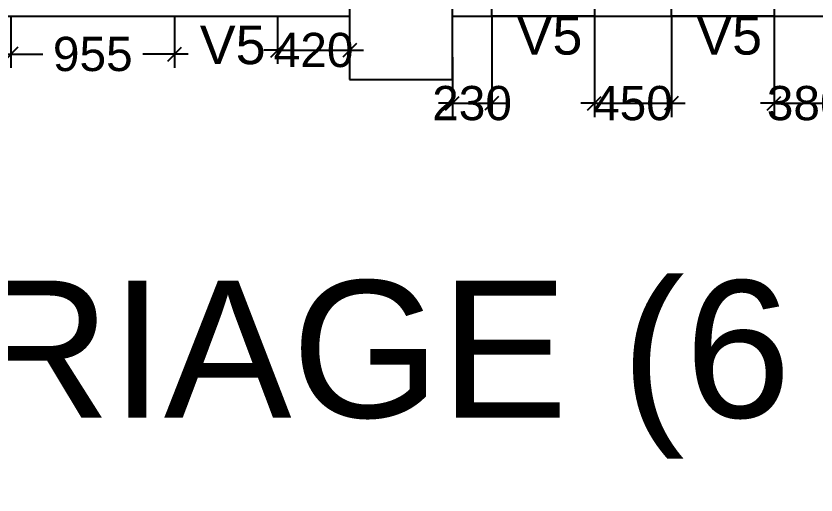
# Model space of a CAD drawing. Extents: x 6345096 to 6738923, y -6490958 to -6305885.
# Drawn here: x 6642850 to 6647524, y -6375273 to -6372475 of the extents above; entities that cross this region are included whole.
import ezdxf
from ezdxf.enums import TextEntityAlignment as Align

# ---------------------------------------------------------------- set-up
doc = ezdxf.new("R2010")
doc.units = 0
doc.header["$LTSCALE"] = 600
doc.header["$MEASUREMENT"] = 0
doc.header["$PDMODE"] = 35
doc.linetypes.add('HIDDEN', pattern=[0.375, 0.25, -0.125])
doc.layers.get('0').update_dxf_attribs({"linetype": 'CONTINUOUS'})
doc.layers.get('Defpoints').update_dxf_attribs({"linetype": 'CONTINUOUS'})
for name, color, linetype in [('DIM-TEXT', 8, 'CONTINUOUS'), ('HS', 251, 'CONTINUOUS'), ('joinery', 7, 'CONTINUOUS'), ('LA-column', 3, 'CONTINUOUS'), ('Walls', 7, 'CONTINUOUS'), ('WIN', 151, 'CONTINUOUS'), ('Working Dim', 5, 'CONTINUOUS')]:
    doc.layers.add(name, color=color, linetype=linetype)
doc.styles.add('ari', font='arial.ttf')
doc.styles.add('RT', font='romant.shx')
doc.dimstyles.new('int. dim', dxfattribs={"dimtxt": 200, "dimasz": 80, "dimexe": 80, "dimexo": 0, "dimgap": 70, "dimtad": 0, "dimdec": 0, "dimzin": 12, "dimdsep": 46, "dimtxsty": 'ari', "dimblk": 'OBLIQUE', "dimcen": 2, "dimdle": 80, "dimclrd": 256, "dimclre": 256, "dimclrt": 6, "dimadec": 0, "dimazin": 0, "dimtfac": 1, "dimtdec": 0, "dimtix": 1, "dimtmove": 2, "dimatfit": 3, "dimfxl": 1, "dimtolj": 1, "dimtzin": 0, "dimlwd": -1, "dimlwe": -1, "dimarcsym": 0})
doc.dimstyles.new('TEXT', dxfattribs={"dimscale": 0, "dimtxt": 600, "dimasz": 300, "dimexe": 300, "dimexo": 30, "dimgap": 50, "dimtad": 0, "dimdec": 0, "dimzin": 0, "dimdsep": 46, "dimtxsty": 'RT', "dimblk": 'OBLIQUE', "dimcen": 0.09, "dimdle": 300, "dimclrd": 256, "dimclre": 256, "dimclrt": 170, "dimadec": 0, "dimazin": 0, "dimtfac": 1, "dimtdec": 0, "dimtofl": 0, "dimtmove": 2, "dimatfit": 3, "dimfxl": 1, "dimfrac": 2, "dimtolj": 1, "dimtzin": 0, "dimlwd": -1, "dimlwe": -1, "dimarcsym": 0})

# ---------------------------------------------------------------- blocks, each defined once
blk = doc.blocks.new('_Oblique')
at = {"color": 0, "linetype": 'ByBlock', "lineweight": -2}
blk.add_line((-0.5, -0.5), (0.5, 0.5), dxfattribs=at)
blk = doc.blocks.new('*D646')
at = {"layer": 'Defpoints', "color": 0, "transparency": 16777216}
for p in [(6644378.2, -6372475.2, -2.5), (6644799.3, -6372475.7, 3.9), (6644799.3, -6372674.8)]:
    blk.add_point(p, dxfattribs=at)
at = {"layer": 'Working Dim', "transparency": 16777216}
for p, q in [((6644378.2, -6372475.2), (6644378.2, -6372754.8)), ((6644799.3, -6372475.7), (6644799.3, -6372754.8)), ((6644378.2, -6372674.8), (6644298.2, -6372674.8)), ((6644378.2, -6372674.8), (6644799.3, -6372674.8)), ((6644799.3, -6372674.8), (6644879.3, -6372674.8))]:
    blk.add_line(p, q, dxfattribs=at)
at = {"layer": 'Working Dim', "transparency": 16777216, "xscale": 80, "yscale": 80, "zscale": 80}
blk.add_blockref('_Oblique', (6644378.2, -6372674.8), dxfattribs=at)
at = {"layer": 'Working Dim', "transparency": 16777216, "xscale": 80, "yscale": 80, "zscale": 80, "rotation": 180}
blk.add_blockref('_Oblique', (6644799.3, -6372674.8), dxfattribs=at)
at = {"layer": 'Working Dim', "color": 6, "transparency": 16777216, "insert": (6644588.7, -6372674.8), "char_height": 200, "attachment_point": 5, "style": 'ari'}
blk.add_mtext('\\A1;420', dxfattribs=at)
blk = doc.blocks.new('*D1282')
at = {"layer": 'Defpoints', "color": 0, "linetype": 'Continuous', "transparency": 16777216}
for p in [(6610879.4, -6372845.6, 13.3), (6651519.1, -6372996, 13.8), (6651519.1, -6374540.9)]:
    blk.add_point(p, dxfattribs=at)
at = {"layer": 'DIM-TEXT', "transparency": 16777216}
for p, q in [((6610879.4, -6372845.6), (6610879.4, -6374840.9)), ((6651519.1, -6372996), (6651519.1, -6374840.9)), ((6610579.4, -6374540.9), (6611790.4, -6374540.9)), ((6651819.1, -6374540.9), (6650608.1, -6374540.9))]:
    blk.add_line(p, q, dxfattribs=at)
at = {"layer": 'DIM-TEXT', "linetype": 'Continuous', "transparency": 16777216, "xscale": 300, "yscale": 300, "zscale": 300, "rotation": 180}
blk.add_blockref('_Oblique', (6610879.4, -6374540.9), dxfattribs=at)
at = {"layer": 'DIM-TEXT', "linetype": 'Continuous', "transparency": 16777216, "xscale": 300, "yscale": 300, "zscale": 300}
blk.add_blockref('_Oblique', (6651519.1, -6374540.9), dxfattribs=at)
at = {"layer": 'DIM-TEXT', "color": 170, "linetype": 'Continuous', "transparency": 16777216, "insert": (6631199.3, -6374540.9), "char_height": 750, "attachment_point": 5, "style": 'ari'}
blk.add_mtext('\\A1;{\\H1.067x;(I.C.U. - 6 Beds) EMERGENCY MEDICINE DEPT (18 Beds) TRIAGE (6 Beds)}', dxfattribs=at)
blk = doc.blocks.new('*D1306')
at = {"layer": 'Defpoints', "color": 0, "transparency": 16777216}
for p in [(6642820.7, -6372475.2, -2.5), (6643776.2, -6372475.2, -2.5), (6643776.2, -6372698.1)]:
    blk.add_point(p, dxfattribs=at)
at = {"layer": 'Working Dim', "transparency": 16777216}
for p, q in [((6642820.7, -6372475.2), (6642820.7, -6372778.1)), ((6643776.2, -6372475.2), (6643776.2, -6372778.1)), ((6642740.7, -6372698.1), (6643006.8, -6372698.1)), ((6643856.2, -6372698.1), (6643590.2, -6372698.1))]:
    blk.add_line(p, q, dxfattribs=at)
at = {"layer": 'Working Dim', "transparency": 16777216, "xscale": 80, "yscale": 80, "zscale": 80, "rotation": 180}
blk.add_blockref('_Oblique', (6642820.7, -6372698.1), dxfattribs=at)
at = {"layer": 'Working Dim', "transparency": 16777216, "xscale": 80, "yscale": 80, "zscale": 80}
blk.add_blockref('_Oblique', (6643776.2, -6372698.1), dxfattribs=at)
at = {"layer": 'Working Dim', "color": 6, "transparency": 16777216, "insert": (6643298.5, -6372698.1), "char_height": 200, "attachment_point": 5, "style": 'ari'}
blk.add_mtext('\\A1;955', dxfattribs=at)
blk = doc.blocks.new('*D2003')
at = {"layer": 'Defpoints', "color": 0, "linetype": 'Continuous', "transparency": 16777216}
for p in [(6610879.4, -6377055.2), (6610879.4, -6378105.9, 22), (6651939.6, -6378104.7, -1)]:
    blk.add_point(p, dxfattribs=at)
at = {"layer": 'DIM-TEXT', "transparency": 16777216}
for p, q in [((6610879.4, -6378105.9), (6610879.4, -6376755.2)), ((6651939.6, -6378104.7), (6651939.6, -6376755.2)), ((6610579.4, -6377055.2), (6620675.1, -6377055.2)), ((6652239.6, -6377055.2), (6642143.8, -6377055.2))]:
    blk.add_line(p, q, dxfattribs=at)
at = {"layer": 'DIM-TEXT', "linetype": 'Continuous', "transparency": 16777216, "xscale": 300, "yscale": 300, "zscale": 300, "rotation": 180}
blk.add_blockref('_Oblique', (6610879.4, -6377055.2), dxfattribs=at)
at = {"layer": 'DIM-TEXT', "linetype": 'Continuous', "transparency": 16777216, "xscale": 300, "yscale": 300, "zscale": 300}
blk.add_blockref('_Oblique', (6651939.6, -6377055.2), dxfattribs=at)
at = {"layer": 'DIM-TEXT', "color": 170, "linetype": 'Continuous', "transparency": 16777216, "insert": (6631409.5, -6377055.2), "char_height": 750, "attachment_point": 5, "style": 'ari'}
blk.add_mtext("\\A1;{\\H1.067x;SAMPLE COLLECTION & O.P.D's (9 Nos.)}", dxfattribs=at)
blk = doc.blocks.new('A$C2CD672AE')
at = {"layer": 'Walls', "color": 8, "linetype": 'HIDDEN'}
for p, q in [((111479.9, 83948.2), (114479.9, 83948.2)), ((115079.9, 83948.3), (119670, 83948.3))]:
    blk.add_line(p, q, dxfattribs=at)
blk = doc.blocks.new('*D2544')
at = {"layer": 'Defpoints', "color": 0, "transparency": 16777216}
for p in [(6645629.4, -6372475.7), (6645399.4, -6372715.7, 1), (6645629.4, -6372985.1)]:
    blk.add_point(p, dxfattribs=at)
at = {"layer": 'Working Dim', "transparency": 16777216}
for p, q in [((6645629.4, -6372475.7), (6645629.4, -6373065.1)), ((6645399.4, -6372715.7), (6645399.4, -6373065.1)), ((6645399.4, -6372985.1), (6645319.4, -6372985.1)), ((6645399.4, -6372985.1), (6645629.4, -6372985.1)), ((6645629.4, -6372985.1), (6645709.4, -6372985.1))]:
    blk.add_line(p, q, dxfattribs=at)
at = {"layer": 'Working Dim', "transparency": 16777216, "xscale": 80, "yscale": 80, "zscale": 80}
blk.add_blockref('_Oblique', (6645399.4, -6372985.1), dxfattribs=at)
at = {"layer": 'Working Dim', "transparency": 16777216, "xscale": 80, "yscale": 80, "zscale": 80, "rotation": 180}
blk.add_blockref('_Oblique', (6645629.4, -6372985.1), dxfattribs=at)
at = {"layer": 'Working Dim', "color": 6, "transparency": 16777216, "insert": (6645514.4, -6372985.1), "char_height": 200, "attachment_point": 5, "style": 'ari'}
blk.add_mtext('\\A1;230', dxfattribs=at)
blk = doc.blocks.new('*D2545')
at = {"layer": 'Defpoints', "color": 0, "transparency": 16777216}
for p in [(6646229.4, -6372475.7), (6646679.4, -6372475.7), (6646679.4, -6372985.1)]:
    blk.add_point(p, dxfattribs=at)
at = {"layer": 'Working Dim', "transparency": 16777216}
for p, q in [((6646229.4, -6372475.7), (6646229.4, -6373065.1)), ((6646679.4, -6372475.7), (6646679.4, -6373065.1)), ((6646229.4, -6372985.1), (6646149.4, -6372985.1)), ((6646229.4, -6372985.1), (6646679.4, -6372985.1)), ((6646679.4, -6372985.1), (6646759.4, -6372985.1))]:
    blk.add_line(p, q, dxfattribs=at)
at = {"layer": 'Working Dim', "transparency": 16777216, "xscale": 80, "yscale": 80, "zscale": 80}
blk.add_blockref('_Oblique', (6646229.4, -6372985.1), dxfattribs=at)
at = {"layer": 'Working Dim', "transparency": 16777216, "xscale": 80, "yscale": 80, "zscale": 80, "rotation": 180}
blk.add_blockref('_Oblique', (6646679.4, -6372985.1), dxfattribs=at)
at = {"layer": 'Working Dim', "color": 6, "transparency": 16777216, "insert": (6646454.4, -6372985.1), "char_height": 200, "attachment_point": 5, "style": 'ari'}
blk.add_mtext('\\A1;450', dxfattribs=at)
blk = doc.blocks.new('*D2546')
at = {"layer": 'Defpoints', "color": 0, "transparency": 16777216}
for p in [(6647279.4, -6372475.7), (6647659.5, -6372475.6), (6647659.5, -6372985.1)]:
    blk.add_point(p, dxfattribs=at)
at = {"layer": 'Working Dim', "transparency": 16777216}
for p, q in [((6647279.4, -6372475.7), (6647279.4, -6373065.1)), ((6647659.5, -6372475.6), (6647659.5, -6373065.1)), ((6647279.4, -6372985.1), (6647199.4, -6372985.1)), ((6647279.4, -6372985.1), (6647659.5, -6372985.1)), ((6647659.5, -6372985.1), (6647739.5, -6372985.1))]:
    blk.add_line(p, q, dxfattribs=at)
at = {"layer": 'Working Dim', "transparency": 16777216, "xscale": 80, "yscale": 80, "zscale": 80}
blk.add_blockref('_Oblique', (6647279.4, -6372985.1), dxfattribs=at)
at = {"layer": 'Working Dim', "transparency": 16777216, "xscale": 80, "yscale": 80, "zscale": 80, "rotation": 180}
blk.add_blockref('_Oblique', (6647659.5, -6372985.1), dxfattribs=at)
at = {"layer": 'Working Dim', "color": 6, "transparency": 16777216, "insert": (6647469.4, -6372985.1), "char_height": 200, "attachment_point": 5, "style": 'ari'}
blk.add_mtext('\\A1;380', dxfattribs=at)

msp = doc.modelspace()

# ---------------------------------------------------------------- linework, layer by layer
at = {"layer": 'LA-column', "color": 2, "elevation": 1.031}
msp.add_lwpolyline([(6644799.357, -6372845.657), (6645399.357, -6372845.657), (6645399.357, -6372245.657), (6644799.357, -6372245.657)], close=True, dxfattribs=at)
at = {"layer": 'Walls'}
msp.add_line((6641799.264, -6372475.661), (6644799.267, -6372475.661), dxfattribs=at)
at = {"layer": 'Walls', "linetype": 'Continuous'}
msp.add_line((6645399.357, -6372475.657, 1.031), (6650389.497, -6372475.657, 1.031), dxfattribs=at)
at = {"layer": 'WIN', "linetype": 'Continuous', "elevation": 1.031}
for points in [[(6646229.357, -6372475.589), (6645629.357, -6372475.589), (6645629.357, -6372245.589), (6646229.357, -6372245.588)], [(6647279.357, -6372475.589), (6646679.357, -6372475.589), (6646679.357, -6372245.589), (6647279.357, -6372245.588)]]:
    msp.add_lwpolyline(points, close=True, dxfattribs=at)

# ---------------------------------------------------------------- block references
at = {"layer": 'HS'}
msp.add_blockref('A$C2CD672AE', (6530319.294, -6456423.902, 8.17), dxfattribs=at)

# ---------------------------------------------------------------- texts
at = {"layer": 'joinery', "style": 'ari'}
for p in [(6645966.794, -6372700.583, 4.477), (6647016.794, -6372700.583, 4.477), (6644115.891, -6372756.423)]:
    msp.add_text('V5', height=225, dxfattribs=at).set_placement(p, align=Align.CENTER)

# ---------------------------------------------------------------- dimensions: what is measured, and where the dimension line sits
at = {"layer": 'DIM-TEXT', "linetype": 'Continuous'}
dim = msp.add_linear_dim(base=(6651519.099, -6374540.85, -12.768), p1=(6610879.441, -6372845.638, 0.533), p2=(6651519.099, -6372995.97, 1.031), text='{\\H1.067x;(I.C.U. - 6 Beds) EMERGENCY MEDICINE DEPT (18 Beds) TRIAGE (6 Beds)}', dimstyle='TEXT', override={"dimscale": 1, "dimtxt": 750, "dimexo": 0, "dimtxsty": 'ari'}, dxfattribs=at)
dim.commit()
dim.dimension.update_dxf_attribs({"geometry": '*D1282', "text_midpoint": (6631199.27, -6374540.85, -12.768)})
dim = msp.add_linear_dim(base=(6610879.358, -6377055.236, 1.031), p1=(6651939.585, -6378104.678), p2=(6610879.358, -6378105.854, 22.984), angle=180, text="{\\H1.067x;SAMPLE COLLECTION & O.P.D's (9 Nos.)}", dimstyle='TEXT', override={"dimscale": 1, "dimtxt": 750, "dimexo": 0, "dimtxsty": 'ari'}, dxfattribs=at)
dim.commit()
dim.dimension.update_dxf_attribs({"geometry": '*D2003', "text_midpoint": (6631409.471, -6377055.236, 1.031)})
at = {"layer": 'Working Dim', "color": 6}
dim = msp.add_linear_dim(base=(6643776.19, -6372698.119), p1=(6642820.736, -6372475.227, -2.5), p2=(6643776.19, -6372475.227, -2.5), dimstyle='int. dim', override={"dimtxt": 200, "dimarcsym": 1}, dxfattribs=at)
dim.commit()
dim.dimension.update_dxf_attribs({"geometry": '*D1306', "text_midpoint": (6643298.463, -6372698.119)})
dim = msp.add_linear_dim(base=(6644799.267, -6372674.782), p1=(6644378.19, -6372475.227, -2.5), p2=(6644799.267, -6372475.661, 3.879), text='420', dimstyle='int. dim', override={"dimtxt": 200, "dimarcsym": 1}, dxfattribs=at)
dim.commit()
dim.dimension.update_dxf_attribs({"geometry": '*D646', "text_midpoint": (6644588.728, -6372674.782)})
at = {"layer": 'Working Dim'}
for base, p1, p2, picture, middle in [((6645629.357, -6372985.093, 1.031), (6645399.447, -6372715.679, 2.062), (6645629.357, -6372475.657, 1.031), '*D2544', (6645514.402, -6372985.093, 1.031)), ((6646679.357, -6372985.093, 1.031), (6646229.357, -6372475.657, 1.031), (6646679.357, -6372475.657, 1.031), '*D2545', (6646454.357, -6372985.093, 1.031)), ((6647659.493, -6372985.093, 1.031), (6647279.357, -6372475.657, 1.031), (6647659.493, -6372475.589, 1.031), '*D2546', (6647469.425, -6372985.093, 1.031))]:
    dim = msp.add_linear_dim(base=base, p1=p1, p2=p2, dimstyle='int. dim', override={"dimtxt": 200, "dimarcsym": 1}, dxfattribs=at)
    dim.commit()
    dim.dimension.update_dxf_attribs({"geometry": picture, "text_midpoint": middle})

doc.saveas('drawing.dxf')
